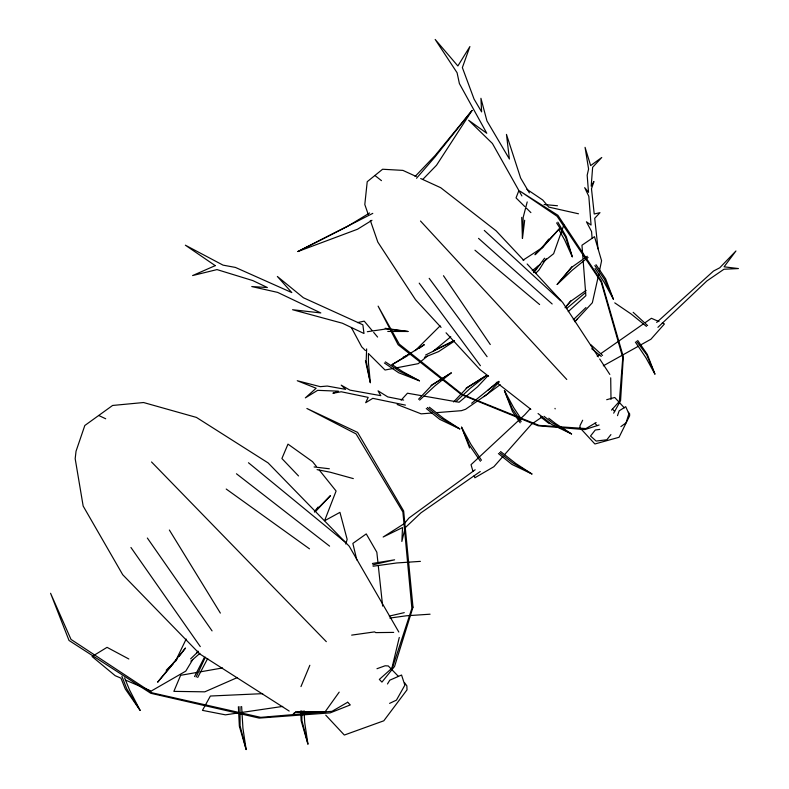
<?xml version="1.0" encoding="UTF-8"?>
<svg xmlns="http://www.w3.org/2000/svg" width="789" height="789" viewBox="0 0 789 789"><rect width="100%" height="100%" fill="white"/><g stroke="black" fill="none" stroke-linecap="round" stroke-linejoin="round"><path stroke-width="1.18" d="M579.994 427.608L580.023 425.596L582.667 420.241M524.665 220.279L522.456 238.465L523.186 217.36L527.21 201.915M366.638 348.916L366.155 361.007L370.327 382.665L368.473 362.92L368.394 353.492L385.042 370.021L393.346 368.424M598.881 273.694L592.352 302.729L574.806 321.754M599.374 271.337L601.583 260.755L594.502 236.68L581.966 245.231L582.992 258.536M391.522 669.723L399.283 637.443M345.829 544.085L347.14 539.341L339.941 512.357L325.029 520.523M617.491 415.675L619.148 410.862L625.707 406.68L628.902 413.712L626.052 422.815L620.904 426.602M561.413 231.808L553.631 253.713L543.157 262.017M562.232 229.51L563.869 224.895M324.634 520.622L336.094 491.024L319.298 470.066M518.708 191.027L516.036 197.891L524.774 206.56M309.84 665.275L300.964 686.608M196.126 677.051L205.308 657.207M166.193 670.226L175.582 661.074L186.174 639.041M194.548 676.577L204.341 657.493M197.694 677.524L207.685 658.499M613.674 413.17L620.568 400.684L623.33 356.815L601.494 281.239L557.902 215.289L520.03 191.175L557.113 216.285L601.159 281.969L622.777 357.604L619.355 401.473L611.514 410.093M387.478 683.974L389.776 680.197L401.552 675.019L404.856 685.187L396.443 700.129L389.608 703.374M325.571 711.165L339.181 692.131M192.753 659.584L185.77 671.143L151.212 691.056L125.49 680.088M196.54 653.322L197.792 651.231M546.166 258.674L538.966 270.045L535.484 273.517M537.851 266.228L533.532 272.53M415.113 176.46L435.281 155.305L472.049 110.47L436.514 165.256L422.894 179.3M544.548 258.2L533.936 272.609M548.68 239.126L542.605 247.49L535.001 254.758L559.223 228.918L542.605 247.49L523.048 260.153M175.582 661.074L176.992 659.209M179.123 656.409L185.494 648.025L157.613 682.229L173.235 663.835M314.466 511.785L318.105 507.041M610.913 434.611L606.83 439.769L596.168 441.071L590.517 436.021L595.281 430.005L599.847 429.384M472.049 110.47L434.818 157.159L416.523 178.275M588.071 257.382L572.045 270.351L557.172 284.464L572.055 266.652M565.378 307.355L570.861 300.796M557.172 284.464L571.65 267.333L587.312 256.247M565.111 307.789L570.447 301.477L586.119 290.391M502.84 456.584L493.875 466.713L474.86 477.789L474.219 475.609M504.477 454.74L531.382 424.344L542.477 416.7M530.366 408.584L524.764 414.758L471.023 464.691L472.946 471.24M401.128 400.151L407.469 393.208L421.484 395.664M315.748 511.292L330.522 495.571L314.426 511.883M488.135 375.564L477.592 386.768L459.09 402.242L423.821 396.068M418.555 399.234L432.204 384.874L451.239 372.921L434.917 385.89L419.64 400.092M453.576 401.936L467.226 387.577L486.261 375.623L469.938 388.592L455.855 401.68M499.25 381.925L487.641 393.918L465.569 409.274L461.457 410.674L437.037 412.608M575.053 321.429L577.607 318.805M415.172 350.671L440.124 325.867M190.642 658.854L198.414 651.329M573.258 319.782L585.961 307.552M656.675 322.454L713.532 271.022L719.755 267.796L735.94 250.981L724.085 266.82L738.425 268.566L723.967 269.236L706.895 280.933L657.918 327.346M566.472 308.647L585.616 292.541M568.218 311.616L585.862 295.697L583.179 260.952M190.899 661.192L199.923 653.351M498.806 381.324L471.664 403.258M427.322 356.155L418.249 363.66L395.723 367.97M432.855 351.588L450.766 336.775M488.125 390.042L497.593 382.251M532.19 270.726L540.504 264.128M295.836 711.915L293.281 713.877L295.776 712.102L326.123 711.619M483.904 396.64L500.177 384.697M419.383 348.176L424.334 344.675L391.867 364.765L407.282 355.918M597.214 356.135L599.226 354.734M601.238 353.324L643.439 323.865M645.432 322.474L651.408 318.292L659.002 321.606M480.264 471.516L420.971 512.811L405.181 527.742L401.857 541.471L402.528 527.565L383.158 537.013L404.363 523.551L408.998 517.988L475.165 469.761M454.503 341.075L438.654 351.578L424.403 357.338M431.09 385.505L451.239 372.921M466.112 388.208L486.261 375.623M371.974 220.289L357.516 229.234L297.897 251.533L347.485 226.404L369.607 212.981M596.149 422.549L585.911 428.565L539.074 425.399L462.295 394.441L399.283 344.132L378.109 306.132L398.11 344.724L461.486 394.658L538.157 425.804L584.905 429.581L599.078 424.995M409.333 354.744L411.394 353.561M603.289 365.83L638.232 346.312M640.352 345.128L650.945 339.211L664.427 323.963L662.257 323.017M372.793 213.365L297.897 251.533M454.277 340.651L425.557 355.07M453.044 341.213L434.7 350.06M403.258 357.2L411.414 353.344M237.499 677.485L204.785 691.835L173.866 691.371L180.622 675.305L197.388 672.366M376.974 668.717L385.121 665.778L388.277 665.955L398.425 676.39M606.692 399.707L614.739 397.478L624.336 407.874M372.743 564.855L394.608 559.815L372.418 563.474M389.302 616.081L404.264 612.639M357.496 322.612L364.222 321.133L372.092 330.502M199.785 671.942L222.528 667.948M367.319 331.705L385.663 329.033L407.962 331.488L387.774 331.439M238.83 712.871L225.427 714.844L202.457 710.366L210.387 696.026L262.688 693.649M241.276 712.516L282.699 706.421M351.657 635.125L374.528 631.89L375.801 632.61L393.681 632.403M373.069 566.226L396.739 562.961L420.409 561.374M389.835 618.073L406.394 615.785L430.074 614.197M432.155 412.992L421.168 413.86L397.163 404.491M300.688 711.856L297.049 711.905L300.698 711.964M303.114 711.826L322.514 711.579M303.124 711.984L322.543 712.151M544.114 204.519L557.478 205.751M314.091 466.96L329.348 468.765M385.14 328.283L407.962 331.488M317.05 469.623L330.384 472.266L353.314 478.598M405.428 405.122L372.783 398.337L365.692 402.715L368.187 397.38L341.233 391.768L332.909 393.247L338.412 391.176L317.632 390.338L305.333 397.883L316.133 388.237L297.266 380.732L320.265 386.669L327.238 386.058L345.621 389.352L341.213 385.15L349.951 390.131L380.791 395.664L378.059 390.861L387.774 396.916L403.633 400.053M578.475 213.78L548.759 207.103L542.724 199.992L526.884 189.311M392.409 364.814L402.449 371.53L419.452 380.821L398.672 372.743L384.351 362.96M416.247 176.499L402.893 170.385L382.606 169.24L367.22 181.707L364.804 204.519L368.355 214.766M420.695 178.541L440.735 187.723L496.153 230.861L523.837 260.39M98.714 415.478L105.706 418.772M548.759 418.209L555.387 423.417L571.581 433.96L551.56 424.374L538.059 413.525M429.394 407.223L443.596 418.397L459.79 428.93L439.759 419.353L426.257 408.505M500.571 451.525L515.72 463.439L531.914 473.982L511.893 464.396L498.392 453.547M419.452 380.821L399.757 371.313L385.367 361.875M128.824 658.983L107.048 647.345L92.057 656.527L115.204 675.7L120.954 678.145L125.273 688.965L140.087 710.327L129.603 690.079L124.573 677.859M571.581 433.96L552.675 423.072L543.986 416.286M459.79 428.93L440.873 418.052L427.352 407.489M531.914 473.982L513.008 463.094L499.486 452.541M289.188 711.057L199.795 653.973L122.729 574.737L83.161 506.055L75.182 458.705L76.04 451.219L84.817 425.498L112.61 405.457L143.568 402.528L196.422 417.411L268.102 462.906L349.231 546.235L398.81 632.019M614.749 302.858L631.17 314.042L646.457 326.38M226.216 489.042L309.485 548.838M236.463 473.775L329.595 546.146M488.598 376.274L479.959 369.518L446.051 332.79M496.291 382.28L530.869 409.313M540.475 416.819L549.124 423.585M374.913 175.474L381.472 180.651M591.701 348.718L601.257 356.431M248.456 462.739L345.178 542.142M474.958 250.212L539.637 304.554M478.538 238.367L552.172 303.982M633.163 312.326L647.621 325.561M590.823 344.694L602.569 355.444M484.288 230.427L560.644 300.727M526.519 208.286L530.889 212.616M365.445 350.572L361.727 346.874L351.371 327.553M151.527 461.969L326.321 641.664M298.508 475.945L281.9 458.527L287.985 444.128L312.582 461.693L316.33 466.368M527.141 263.98L562.695 302.493L598.378 356.953M612.451 409.057L614.641 411.424M420.498 221.019L566.768 379.479M594.926 423.269L597.105 425.626M581.296 429.246L594.886 443.98L619.049 437.284L629.612 415.852L629.632 413.85L628.34 412.213M441.09 327.415L415.458 299.642L377.823 242.085L370.327 220.456M373.661 332.376L377.596 337.061M636.526 341.252L646.605 354.596L654.909 374.075L645.905 357.713L635.362 342.061M419.206 283.143L480.422 365.721M429.186 278.339L487.099 356.697M404.53 682.663L406.858 685.868L407.025 689.842L383.799 720.801L344.329 735.052L325.749 715.14M594.847 265.597L604.561 279.464L613.349 299.139L604.285 282.413L595.024 268.507M130.935 547.477L200.288 646.605M147.346 538.029L212.063 630.884M637.69 340.444L647.315 354.429L654.909 374.075M521.174 421.661L512.219 408.643L504.418 390.575L513.639 407.588L521.657 419.64M480.422 461.279L469.406 445.252L461.595 427.194L470.826 444.197L481.507 460.263M595.991 264.67L605.646 278.852L613.349 299.139M443.477 275.716L490.285 344.527M520.198 422.815L512.396 411.345L504.418 390.575M599.719 359.005L609.818 374.42M556.61 222.892L565.447 236.828L572.252 256.77L564.618 239.895L558.849 229.727M140.087 710.327L126.684 688.689L121.891 676.212M169.369 530.03L220.368 613.092M521.894 195.919L492.415 143.49L468.646 120.273L486.774 133.262L459.395 83.585L457.087 72.746L435.173 39.45L457.867 65.97L469.899 46.561L462.364 67.607L474.051 99.069L481.606 111.88L480.925 98.29L486.951 120.934L509.408 159.023L506.459 134.396L520.641 178.067L529.38 192.881M557.843 222.153L566.285 236.7L572.252 256.77M461.595 427.194L469.583 447.955M555.002 408.377L555.16 408.88M304.012 710.702L304.732 722.773L307.937 744.076L301.151 720.761L300.658 710.978M241.631 706.51L242.933 728.247L246.148 749.55L239.353 726.225L238.377 706.668M307.937 744.076L301.891 720.426L301.852 710.771M246.148 749.55L240.093 725.9L240.004 706.589M356.815 559.963L352.851 543.414L366.254 533.906L376.836 552.241L378.02 563.257M365.445 360.741L370.327 382.665M598.032 248.841L594.699 218.297L599.985 212.665L594.225 213.997L591.484 188.788L593.93 181.539L591.188 186.145L592.638 167.288L601.76 157.494L590.655 165.591L585.063 147.336L588.584 169.043L587.174 175.227L588.515 192.338L584.688 187.654L588.831 196.362L591.06 225.062L586.444 221.788L591.572 231.562L592.075 238.051M378.286 565.703L382.645 606.09M610.706 377.823L611.002 399.352M521.716 217.379L522.456 238.465M412.992 607.195L394.569 666.439L381.945 682.1L379.341 679.418L392.439 667.76L411.878 608.368L402.893 512.022L356.056 433.901L306.882 408.475L357.604 432.392L403.652 510.976L412.992 607.195M347.673 702.249L332.041 711.313L260.715 717.359L152.119 692.831L71.01 639.415L50.575 593.269L69.018 640.461L150.788 693.284L259.177 718.098L330.157 712.881L350.277 704.932L347.673 702.249M215.229 265.637L192.595 275.568L216.995 269.591L252.835 280.598L267.363 287.512L251.75 286.555L277.629 292.394L320.807 312.947L292.571 309.722L342.396 323.224L363.985 333.5L362.871 324.792L303.4 297.749L277.353 276.466L291.802 292.581L235.428 267.432L223.04 265.134L185.356 245.192L215.229 265.637"/></g></svg>
